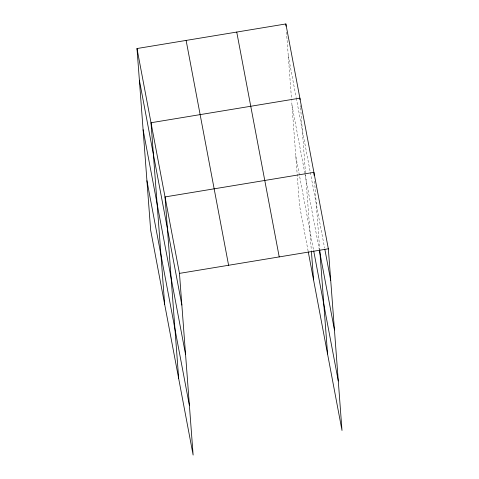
<?xml version="1.0" encoding="UTF-8"?>
<svg xmlns="http://www.w3.org/2000/svg" width="479" height="479" viewBox="0 0 479 479"><rect width="100%" height="100%" fill="white"/><g stroke="black" fill="none" stroke-linecap="round" stroke-linejoin="round"><path stroke-width="0.36" stroke-dasharray="2.4 1.8" d="M288.25 55.624L296.16 97.5M296.297 98.231L310.176 171.698M310.314 172.434L324.618 248.128M291.974 105.123L304.74 172.709M304.878 173.446L319.176 249.116M295.806 156.118L313.571 250.152M308.135 251.164L299.531 205.617L291.639 100.686M314.565 181.188L319.673 249.086M300.441 105.518L300.549 106.991M300.608 107.727L305.602 174.152M305.656 174.889L311.326 250.266M286.478 32.051L291.585 99.949"/><path stroke-width="0.72" d="M136.994 48.535L179.469 273.383L193.133 455.05L150.657 230.201L136.994 48.535L285.867 23.95L328.343 248.799L342.006 430.465L308.272 251.9M179.469 273.383L328.343 248.799M324.894 249.601L330.726 280.472M319.313 249.846L334.45 329.971M313.709 250.888L338.282 380.967M236.74 32.063L279.215 256.912M186.121 40.422L228.597 265.27M139.377 80.209L181.852 305.057M143.101 129.707L185.577 354.556M146.933 180.703L189.409 405.551M314.122 175.296L313.901 172.35L165.027 196.935L178.691 378.602M319.727 249.828L327.564 354.017M299.998 99.626L299.884 98.147L151.011 122.738L164.674 304.404M311.38 251.002L313.547 279.814M285.867 23.95L286.035 26.159"/></g></svg>
